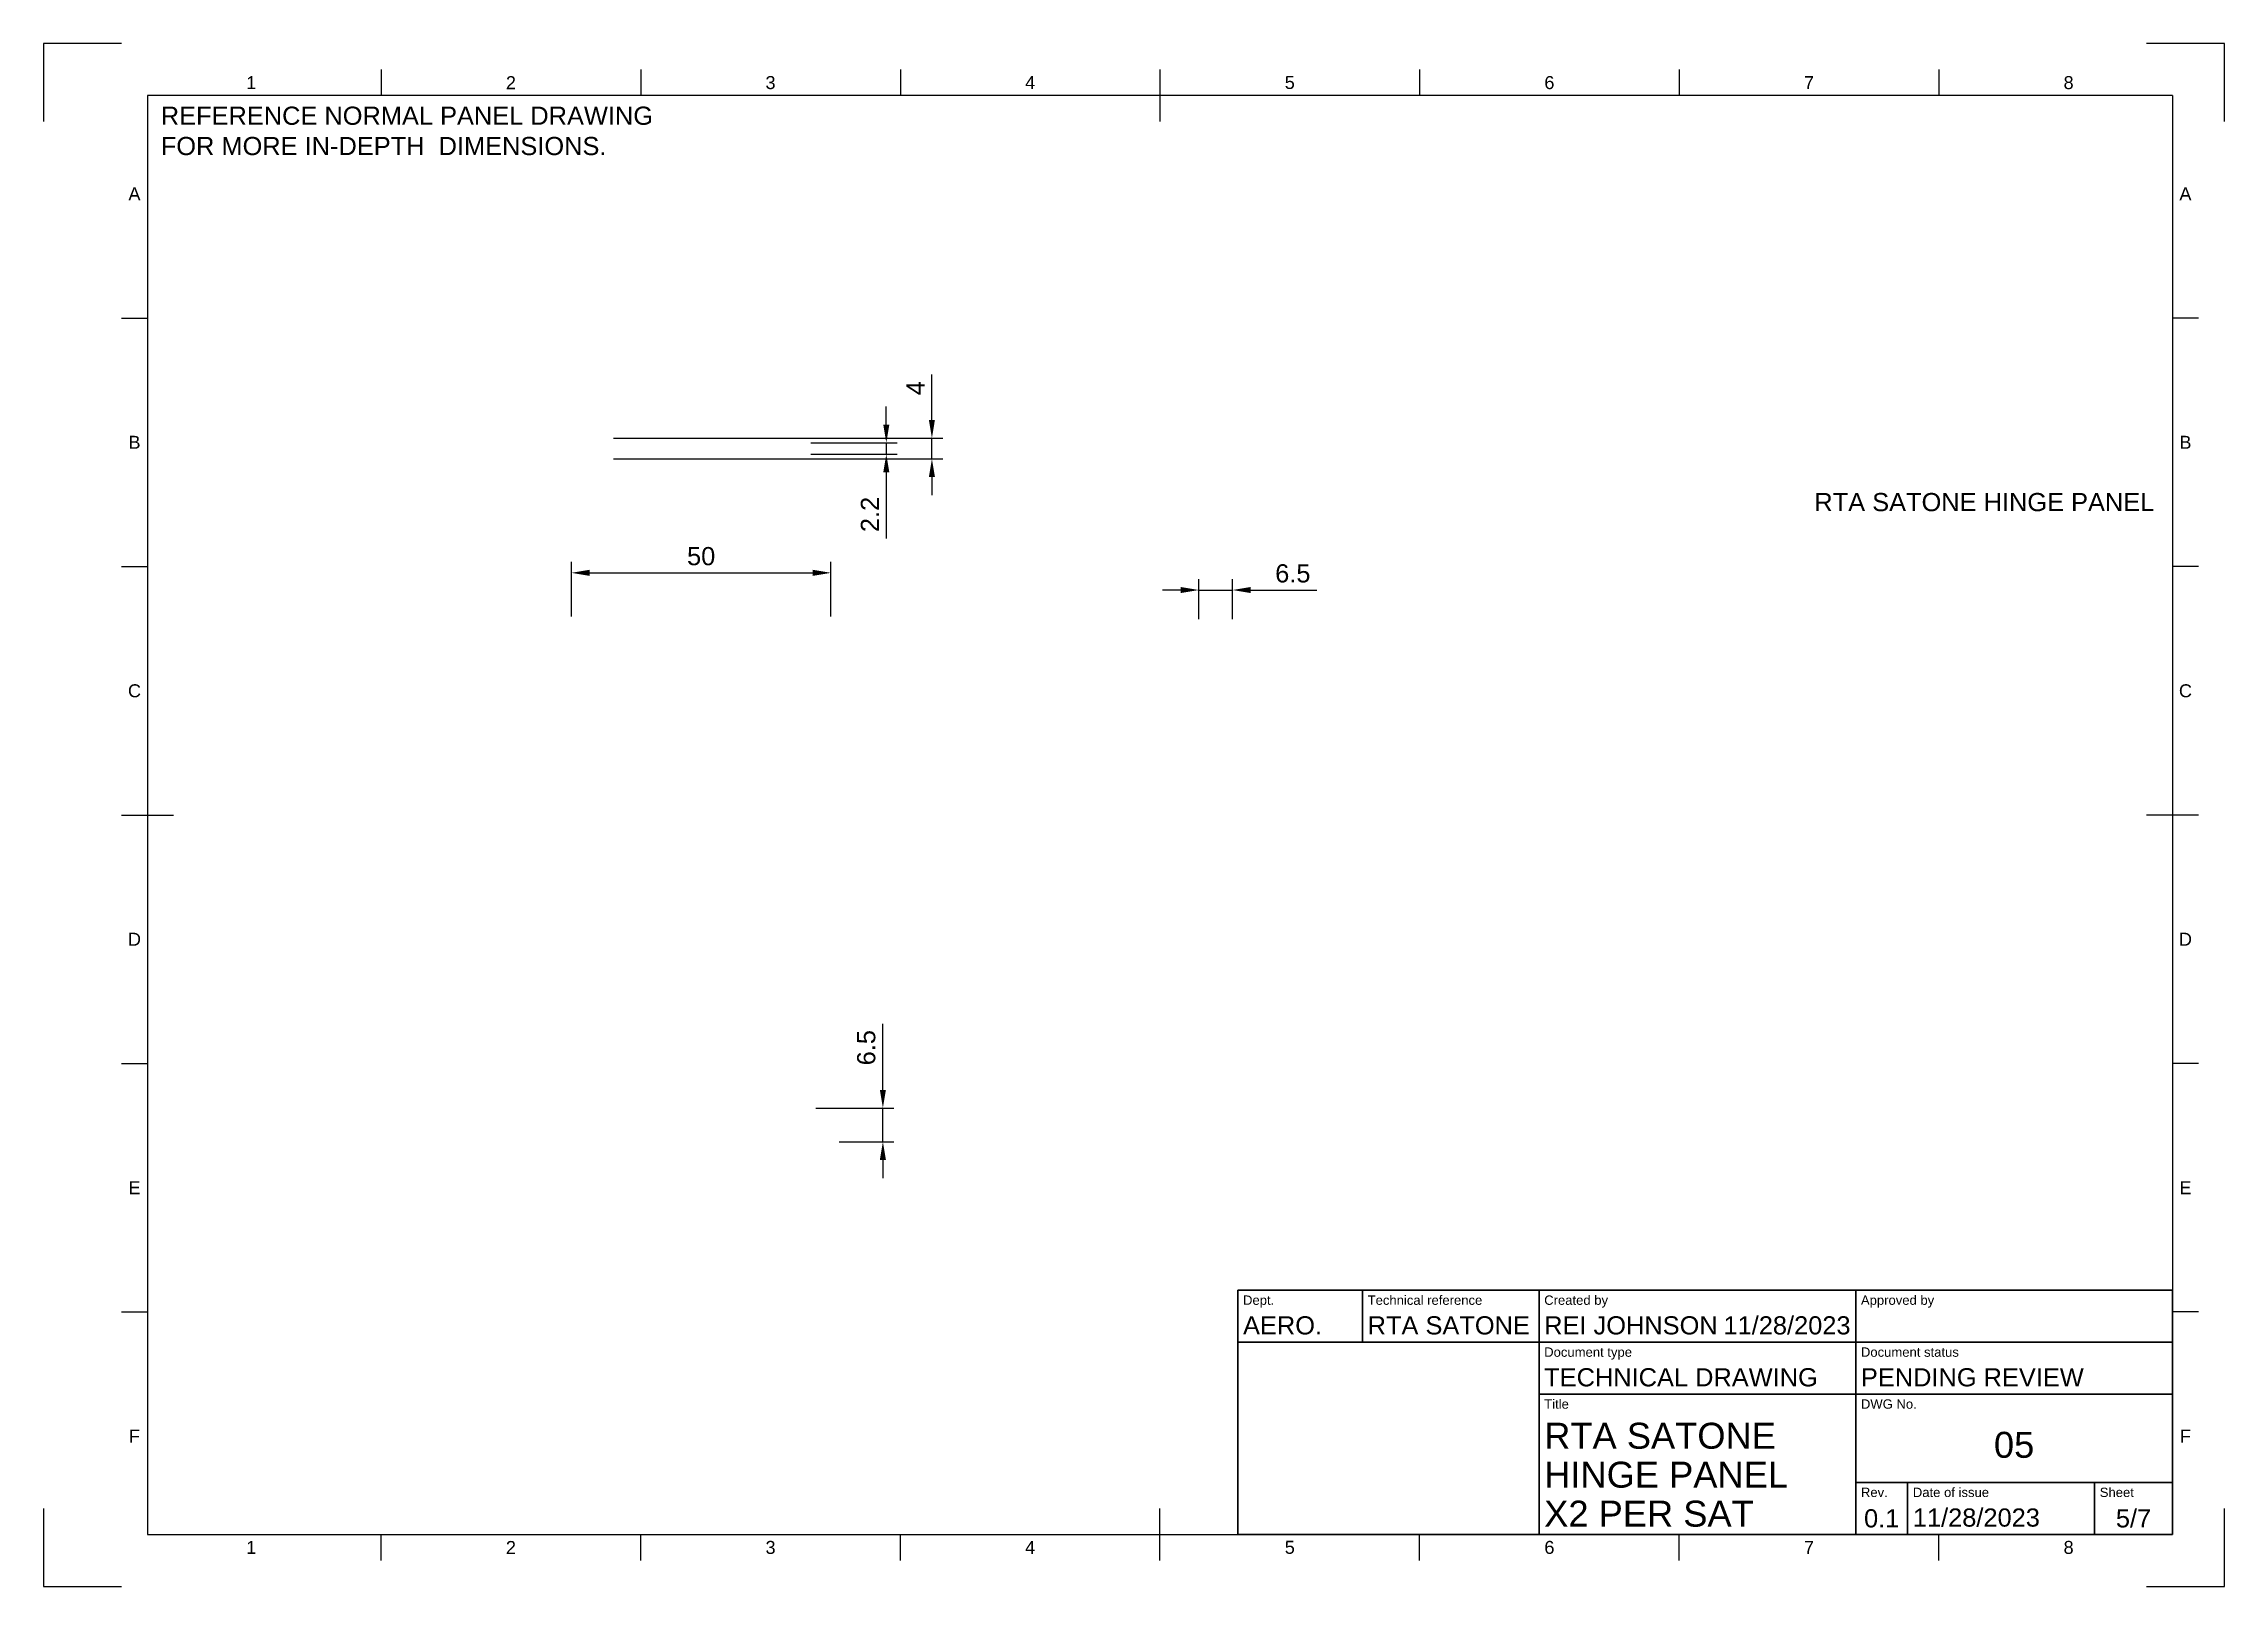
# Paper-space layout 'Sheet1' of a CAD drawing. Header units: millimetres. Extents: x 0 to 420, y 0 to 297.
import ezdxf
from ezdxf.enums import TextEntityAlignment as Align

# ---------------------------------------------------------------- set-up
doc = ezdxf.new("R2010")
doc.units = ezdxf.units.MM
doc.header["$LTSCALE"] = 0.75
for name, color, linetype, lineweight in [('BORDER', 7, 'Continuous', 25), ('FD_Dimensions', 7, 'Continuous', 25), ('Notes', 7, 'Continuous', 25), ('TITLEBLOCK', 7, 'Continuous', 35)]:
    doc.layers.add(name, color=color, linetype=linetype, lineweight=lineweight)
doc.styles.add('FusionTitle', font='arial.ttf')
doc.styles.get("Standard").update_dxf_attribs({"font": 'arial.ttf'})
doc.dimstyles.new('Dim-ISO-25', dxfattribs={"dimtxt": 3.5, "dimasz": 3.5, "dimexe": 2.1, "dimexo": 2.1, "dimgap": 1.4, "dimtad": 1, "dimzin": 12, "dimdsep": 46, "dimtxsty": 'Standard', "dimcen": 0, "dimazin": 3, "dimtp": 0.1, "dimtm": 0.1, "dimtfac": 0.714286, "dimtmove": 0, "dimatfit": 3, "dimfxl": 1, "dimtzin": 12, "dimarcsym": 0})

# ---------------------------------------------------------------- blocks, each defined once
blk = doc.blocks.new('ISO_A3_SHEET')
at = {"layer": 'BORDER'}
for p, q in [((65, 292), (65, 287)), ((115, 292), (115, 287)), ((165, 292), (165, 287)), ((215, 292), (215, 282)), ((265, 292), (265, 287)), ((315, 292), (315, 287)), ((365, 292), (365, 287)), ((410, 287), (20, 287)), ((20, 287), (20, 10)), ((410, 287), (410, 10)), ((15, 244.16666), (20, 244.16666)), ((415, 244.16666), (410, 244.16666)), ((15, 196.33333), (20, 196.33333)), ((415, 196.33333), (410, 196.33333)), ((15, 148.5), (25, 148.5)), ((415, 148.5), (405, 148.5)), ((15, 100.66667), (20, 100.66667)), ((415, 100.66667), (410, 100.66667)), ((15, 52.83334), (20, 52.83334)), ((415, 52.83334), (410, 52.83334)), ((215, 5), (215, 15)), ((20, 10), (410, 10)), ((65, 5), (65, 10)), ((115, 5), (115, 10)), ((165, 5), (165, 10)), ((265, 5), (265, 10)), ((315, 5), (315, 10)), ((365, 5), (365, 10))]:
    blk.add_line(p, q, dxfattribs=at)
at = {"layer": 'Defpoints'}
for p, q in [((15, 297), (0, 297)), ((0, 297), (0, 282)), ((420, 297), (405, 297)), ((420, 282), (420, 297)), ((0, 15), (0, 0)), ((420, 0), (420, 15)), ((0, 0), (15, 0)), ((405, 0), (420, 0))]:
    blk.add_line(p, q, dxfattribs=at)
at = {"layer": 'BORDER', "style": 'FusionTitle'}
for s, p in [('1', (40, 289.5)), ('2', (90, 289.5)), ('3', (140, 289.5)), ('4', (190, 289.5)), ('5', (240, 289.5)), ('6', (290, 289.5)), ('7', (340, 289.5)), ('8', (390, 289.5)), ('A', (17.5, 268.08333)), ('A', (412.5, 268.08333)), ('B', (17.5, 220.25)), ('B', (412.5, 220.25)), ('C', (17.5, 172.41667)), ('C', (412.5, 172.41667)), ('D', (17.5, 124.58334)), ('D', (412.5, 124.58334)), ('E', (17.5, 76.75001)), ('E', (412.5, 76.75001)), ('F', (17.5, 28.91668)), ('F', (412.5, 28.91668)), ('1', (40, 7.5)), ('2', (90, 7.5)), ('3', (140, 7.5)), ('4', (190, 7.5)), ('5', (240, 7.5)), ('6', (290, 7.5)), ('7', (340, 7.5)), ('8', (390, 7.5))]:
    blk.add_text(s, height=2.5, dxfattribs=at).set_placement(p, align=Align.MIDDLE)
blk = doc.blocks.new('ISO_TITLEBLOCK')
at = {"layer": 'TITLEBLOCK'}
for p, q in [((0, 47), (-180, 47)), ((-180, 47), (-180, 0)), ((-156, 37), (-156, 47)), ((-122, 0), (-122, 47)), ((-61, 0), (-61, 47)), ((0, 0), (0, 47)), ((-180, 37), (0, 37)), ((-122, 27), (0, 27)), ((-61, 10), (0, 10)), ((-51, 0), (-51, 10)), ((-15, 0), (-15, 10)), ((-180, 0), (0, 0))]:
    blk.add_line(p, q, dxfattribs=at)
at = {"layer": 'TITLEBLOCK', "style": 'FusionTitle'}
for s, p in [('Dept.', (-179, 46)), ('Technical reference', (-155, 46)), ('Created by', (-121, 46)), ('Approved by', (-60, 46)), ('Document type', (-121, 36)), ('Document status', (-60, 36)), ('Title', (-121, 26)), ('DWG No.', (-60, 26)), ('Rev.', (-60, 9)), ('Date of issue', (-50, 9)), ('Sheet', (-14, 9))]:
    blk.add_text(s, height=1.8, dxfattribs=at).set_placement(p, align=Align.TOP_LEFT)
for tag, height, p in [('DEPT', 3.5, (-179, 42)), ('TECHNICAL_REFERENCE', 3.5, (-155, 42)), ('CREATED_BY', 3.5, (-121, 42)), ('APPROVED_BY', 3.5, (-60, 42)), ('DOCUMENT_TYPE', 3.5, (-121, 32)), ('DOCUMENT_STATUS', 3.5, (-60, 32)), ('TITLE_1', 5, (-121, 21.5)), ('TITLE_2', 5, (-121, 14)), ('TITLE_3', 5, (-121, 6.5)), ('DATE_OF_ISSUE', 3.5, (-50, 5))]:
    blk.add_attdef(tag, text='', height=height, dxfattribs=at).set_placement(p, align=Align.TOP_LEFT)
for tag, p in [('CREATED_DATE', (-62, 42)), ('APPROVED_DATE', (-0.99, 42))]:
    blk.add_attdef(tag, text='', height=3.5, dxfattribs=at).set_placement(p, align=Align.TOP_RIGHT)
for tag, height, p in [('DRAWING_NUMBER', 5, (-30.5, 19.75)), ('REV', 3.5, (-56, 4.85)), ('SHEET', 3.5, (-7.5, 4.85))]:
    blk.add_attdef(tag, text='', height=height, dxfattribs=at).set_placement(p, align=Align.TOP_CENTER)
blk = doc.blocks.new('*D27')
at = {"layer": 'Defpoints', "color": 0, "transparency": 16777216}
for p in [(145.64, 220.16), (145.64, 217.96), (162.3, 217.96)]:
    blk.add_point(p, dxfattribs=at)
at = {"layer": 'FD_Dimensions', "color": 0, "lineweight": -2, "transparency": 16777216}
for p, q in [((162.3, 223.66), (162.3, 227.16)), ((147.74, 220.16), (164.4, 220.16)), ((162.3, 220.16), (162.3, 217.96)), ((147.74, 217.96), (164.4, 217.96)), ((162.3, 214.46), (162.3, 201.76))]:
    blk.add_line(p, q, dxfattribs=at)
at = {"layer": 'FD_Dimensions', "color": 0, "transparency": 16777216}
for points in [[(161.71, 223.66), (162.88, 223.66), (162.3, 220.16)], [(161.71, 214.46), (162.88, 214.46), (162.3, 217.96)]]:
    blk.add_solid(points, dxfattribs=at)
at = {"layer": 'FD_Dimensions', "color": 0, "transparency": 16777216, "insert": (159.14, 206.36), "char_height": 3.5, "attachment_point": 5, "rotation": 90}
blk.add_mtext('2.2', dxfattribs=at)
blk = doc.blocks.new('*D28')
at = {"layer": 'Defpoints', "color": 0, "transparency": 16777216}
for p in [(151.64, 195.12), (101.64, 184.62), (151.64, 184.62)]:
    blk.add_point(p, dxfattribs=at)
at = {"layer": 'FD_Dimensions', "color": 0, "lineweight": -2, "transparency": 16777216}
for p, q in [((101.64, 186.72), (101.64, 197.22)), ((105.14, 195.12), (148.14, 195.12)), ((151.64, 186.72), (151.64, 197.22))]:
    blk.add_line(p, q, dxfattribs=at)
at = {"layer": 'FD_Dimensions', "color": 0, "transparency": 16777216}
for points in [[(105.14, 195.7), (105.14, 194.54), (101.64, 195.12)], [(148.14, 195.7), (148.14, 194.54), (151.64, 195.12)]]:
    blk.add_solid(points, dxfattribs=at)
at = {"layer": 'FD_Dimensions', "color": 0, "transparency": 16777216, "insert": (126.64, 198.31), "char_height": 3.5, "attachment_point": 5}
blk.add_mtext('50', dxfattribs=at)
blk = doc.blocks.new('*D29')
at = {"layer": 'Defpoints', "color": 0, "transparency": 16777216}
for p in [(107.64, 221.06), (171.08, 221.06), (107.64, 217.06)]:
    blk.add_point(p, dxfattribs=at)
at = {"layer": 'FD_Dimensions', "color": 0, "lineweight": -2, "transparency": 16777216}
for p, q in [((171.08, 224.56), (171.08, 233.28)), ((109.74, 221.06), (173.18, 221.06)), ((171.08, 217.06), (171.08, 221.06)), ((109.74, 217.06), (173.18, 217.06)), ((171.08, 213.56), (171.08, 210.06))]:
    blk.add_line(p, q, dxfattribs=at)
at = {"layer": 'FD_Dimensions', "color": 0, "transparency": 16777216}
for points in [[(170.49, 224.56), (171.66, 224.56), (171.08, 221.06)], [(170.49, 213.56), (171.66, 213.56), (171.08, 217.06)]]:
    blk.add_solid(points, dxfattribs=at)
at = {"layer": 'FD_Dimensions', "color": 0, "transparency": 16777216, "insert": (167.93, 230.67), "char_height": 3.5, "attachment_point": 5, "rotation": 90}
blk.add_mtext('4', dxfattribs=at)
blk = doc.blocks.new('*D30')
at = {"layer": 'Defpoints', "color": 0, "transparency": 16777216}
for p in [(228.98, 191.81), (222.48, 184.12), (228.98, 184.12)]:
    blk.add_point(p, dxfattribs=at)
at = {"layer": 'FD_Dimensions', "color": 0, "lineweight": -2, "transparency": 16777216}
for p, q in [((222.48, 186.22), (222.48, 193.91)), ((228.98, 186.22), (228.98, 193.91)), ((218.98, 191.81), (215.48, 191.81)), ((222.48, 191.81), (228.98, 191.81)), ((232.48, 191.81), (245.19, 191.81))]:
    blk.add_line(p, q, dxfattribs=at)
at = {"layer": 'FD_Dimensions', "color": 0, "transparency": 16777216}
for points in [[(218.98, 192.39), (218.98, 191.23), (222.48, 191.81)], [(232.48, 192.39), (232.48, 191.23), (228.98, 191.81)]]:
    blk.add_solid(points, dxfattribs=at)
at = {"layer": 'FD_Dimensions', "color": 0, "transparency": 16777216, "insert": (240.59, 195), "char_height": 3.5, "attachment_point": 5}
blk.add_mtext('6.5', dxfattribs=at)
blk = doc.blocks.new('*D31')
at = {"layer": 'Defpoints', "color": 0, "transparency": 16777216}
for p in [(146.64, 92.09), (161.64, 92.09), (151.14, 85.59)]:
    blk.add_point(p, dxfattribs=at)
at = {"layer": 'FD_Dimensions', "color": 0, "lineweight": -2, "transparency": 16777216}
for p, q in [((161.64, 95.59), (161.64, 108.3)), ((148.74, 92.09), (163.74, 92.09)), ((161.64, 85.59), (161.64, 92.09)), ((153.24, 85.59), (163.74, 85.59)), ((161.64, 82.09), (161.64, 78.59))]:
    blk.add_line(p, q, dxfattribs=at)
at = {"layer": 'FD_Dimensions', "color": 0, "transparency": 16777216}
for points in [[(161.05, 95.59), (162.22, 95.59), (161.64, 92.09)], [(161.05, 82.09), (162.22, 82.09), (161.64, 85.59)]]:
    blk.add_solid(points, dxfattribs=at)
at = {"layer": 'FD_Dimensions', "color": 0, "transparency": 16777216, "insert": (158.45, 103.7), "char_height": 3.5, "attachment_point": 5, "rotation": 90}
blk.add_mtext('6.5', dxfattribs=at)

psp = doc.layouts.new('Sheet1')

# ---------------------------------------------------------------- block references
at = {"layer": 'BORDER'}
psp.add_blockref('ISO_A3_SHEET', (0, 0), dxfattribs=at)
at = {"layer": 'TITLEBLOCK'}
psp.add_blockref('ISO_TITLEBLOCK', (410, 10), dxfattribs=at).add_auto_attribs({'DATE_OF_ISSUE': '11/28/2023', 'REV': '0.1', 'TITLE_3': 'X2 PER SAT', 'DOCUMENT_STATUS': 'PENDING REVIEW', 'DOCUMENT_TYPE': 'TECHNICAL DRAWING', 'CREATED_DATE': '11/28/2023', 'SHEET': '5/7', 'TITLE_2': 'HINGE PANEL', 'DRAWING_NUMBER': '05', 'TITLE_1': 'RTA SATONE', 'CREATED_BY': 'REI JOHNSON', 'TECHNICAL_REFERENCE': 'RTA SATONE', 'DEPT': 'AERO.'})

# ---------------------------------------------------------------- texts
at = {"layer": 'Notes', "char_height": 3.5, "attachment_point": 1}
for s, width, heights, insert in [('REFERENCE NORMAL PANEL DRAWING FOR MORE IN-DEPTH  DIMENSIONS.', 96.37929, [0], (22.569, 284.876)), ('RTA SATONE HINGE PANEL', 74.3349, [7.496], (341.035, 210.493))]:
    psp.add_mtext_dynamic_manual_height_columns(s, width=width, gutter_width=17.5, heights=heights, dxfattribs=dict(at, insert=insert))

# ---------------------------------------------------------------- dimensions: what is measured, and where the dimension line sits
at = {"layer": 'FD_Dimensions'}
for p1, p2, distance, picture, middle in [((107.636, 217.06), (107.636, 221.06), -63.44, '*D29', (167.926, 230.67)), ((101.636, 184.619), (151.636, 184.619), 10.5, '*D28', (126.636, 198.306)), ((222.477, 184.119), (228.977, 184.119), 7.691, '*D30', (240.586, 194.997))]:
    dim = psp.add_aligned_dim(p1=p1, p2=p2, distance=distance, dimstyle='Dim-ISO-25', override={"dimlfac": -1, "dimclrd": 0, "dimclre": 0}, dxfattribs=at)
    dim.commit()
    dim.dimension.update_dxf_attribs({"geometry": picture, "text_midpoint": middle})
for base, p1, p2, angle, picture, middle in [((162.297, 217.96), (145.636, 220.16), (145.636, 217.96), 270, '*D27', (159.14, 206.362)), ((161.636, 92.087), (151.136, 85.587), (146.636, 92.087), 90, '*D31', (158.449, 103.696))]:
    dim = psp.add_linear_dim(base=base, p1=p1, p2=p2, angle=angle, dimstyle='Dim-ISO-25', override={"dimlfac": -1, "dimclrd": 0, "dimclre": 0}, dxfattribs=at)
    dim.commit()
    dim.dimension.update_dxf_attribs({"geometry": picture, "text_midpoint": middle})

doc.saveas('drawing.dxf')
